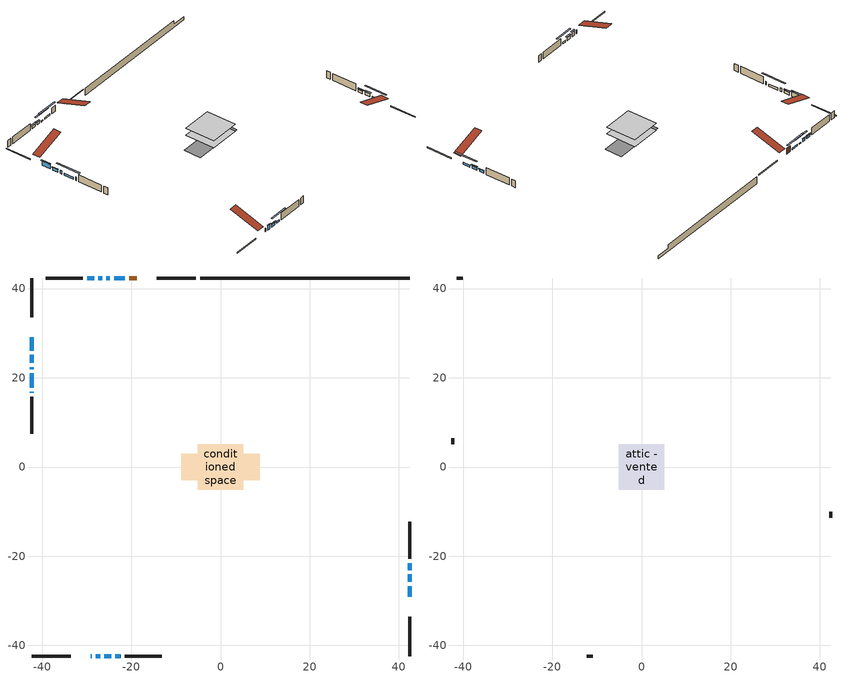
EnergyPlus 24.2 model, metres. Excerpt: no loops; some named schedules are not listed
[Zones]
conditioned space
 floor adiabatic (AdiabaticFloorConstruction): -5.13,-5.13 -5.13,5.13 5.13,5.13 5.13,-5.13 z0.92
 floor foundation (Slab1 construction): -8.77,-2.96 -8.77,2.96 8.77,2.96 8.77,-2.96 z-1.52
 wall outside (RimJoist1 construction): -5.51,42.36 -14.31,42.36 / -42.36,-42.36 -33.55,-42.36 / -42.36,42.36 -42.36,33.55 / 42.36,-42.36 42.36,-33.55 z0.92:1.22
 wall outside (AdiabaticWallConstruction 1): -18.8,42.36 -20.49,42.36 z0.92:2.95
 wall outside (AdiabaticWallConstruction): -29.07,-42.36 -28.83,-42.36 / -42.36,22.41 -42.36,21.93 / -42.36,16.88 -42.36,16.68 z0.92:2.14; -27.9,-42.36 -26.96,-42.36 z0.92:2.5; -26.04,-42.36 -24.54,-42.36 z0.92:1.99; -42.36,29.07 -42.36,26.09 z0.92:2.57; -42.36,25.17 -42.36,23.34 z0.92:1.89; 42.36,-29.07 42.36,-26.67 / -21.42,42.36 -23.86,42.36 / -23.61,-42.36 -22.41,-42.36 z0.92:1.51; -24.78,42.36 -25.57,42.36 z0.92:1.3; -42.36,21.01 -42.36,17.8 z0.92:1.66; 42.36,-25.75 42.36,-24.04 z0.92:2.04; 42.36,-23.12 42.36,-21.54 / -26.5,42.36 -27.39,42.36 / -28.32,42.36 -29.9,42.36 z0.92:1.84
 wall outside (Wall1 construction): -30.82,42.36 -39.16,42.36 / -21.48,-42.36 -13.15,-42.36 / -42.36,15.75 -42.36,7.41 / 42.36,-20.61 42.36,-12.27 z0.92:3.36
 wall foundation (FoundationWall1 construction): -4.58,42.36,-1.52 -4.58,42.36,0.92 37.66,42.36,0.92 37.66,42.36,-0.4 42.36,42.36,-0.4 42.36,42.36,-1.52
 window (WindowConstruction 8): -29.07,-42.36 -28.83,-42.36 z0.92:2.14
 window (WindowConstruction 4): -27.9,-42.36 -26.96,-42.36 z0.92:2.5
 window (WindowConstruction 5): -26.04,-42.36 -24.54,-42.36 z0.92:1.99
 window (WindowConstruction 6): -42.36,29.07 -42.36,26.09 z0.92:2.57
 window (WindowConstruction 7): -42.36,25.17 -42.36,23.34 z0.92:1.89
 window (WindowConstruction 11): 42.36,-29.07 42.36,-26.67 z0.92:1.51
 window (WindowConstruction 12): -21.42,42.36 -23.86,42.36 z0.92:1.51
 window (WindowConstruction 13): -24.78,42.36 -25.57,42.36 z0.92:1.3
 window (WindowConstruction 14): -23.61,-42.36 -22.41,-42.36 z0.92:1.51
 window (WindowConstruction 9): -42.36,22.41 -42.36,21.93 z0.92:2.14
 window (WindowConstruction 15): -42.36,21.01 -42.36,17.8 z0.92:1.66
 window (WindowConstruction 10): -42.36,16.87 -42.36,16.68 z0.92:2.14
 window (WindowConstruction): 42.36,-25.75 42.36,-24.05 z0.92:2.04
 window (WindowConstruction 1): 42.36,-23.12 42.36,-21.54 z0.92:1.83
 window (WindowConstruction 2): -26.5,42.36 -27.39,42.36 z0.92:1.83
 window (WindowConstruction 3): -28.32,42.36 -29.9,42.36 z0.92:1.83
 door (Door): -18.8,42.36 -20.49,42.36 z0.92:2.95
 ceiling adiabatic (AdiabaticFloorConstruction): 5.13,-5.13 5.13,5.13 -5.13,5.13 -5.13,-5.13 z0.92
attic - vented
 floor to conditioned space (Floor1 construction Reversed): -5.13,-5.13 -5.13,5.13 5.13,5.13 5.13,-5.13 z3.36
 wall outside (Wall2 construction): -40.09,42.36 -41.43,42.36 / -12.22,-42.36 -10.88,-42.36 / -42.36,6.48 -42.36,5.15 / 42.36,-11.34 42.36,-10.01 z0.92:3.36
 roof outside (Roof1 construction): -17.87,42.36,3.36 -17.87,32.37,6.69 -15.24,32.37,6.69 -15.24,42.36,3.36; -29.99,-42.36,3.36 -29.99,-32.37,6.69 -32.63,-32.37,6.69 -32.63,-42.36,3.36; -42.36,29.99,3.36 -32.37,29.99,6.69 -32.37,32.63,6.69 -42.36,32.63,3.36; 42.36,-29.99,3.36 32.37,-29.99,6.69 32.37,-32.63,6.69 42.36,-32.63,3.36
shading: -26.76,-42.36 -28.1,-42.36 -28.1,-42.77 -26.76,-42.77 z2.7; -24.34,-42.36 -26.24,-42.36 -26.24,-42.77 -24.34,-42.77 z2.19; -42.36,25.89 -42.36,29.27 -42.77,29.27 -42.77,25.89 z2.77; -42.36,23.14 -42.36,25.37 -42.77,25.37 -42.77,23.14 z2.09; 42.36,-24.04 42.36,-31.71 42.77,-31.71 42.77,-24.04 z4.14; -26.49,42.36 -18.78,42.36 -18.78,42.77 -26.49,42.77 z4.14; -28.21,42.36 -22.14,42.36 -22.14,42.77 -28.21,42.77 z3.94; -19.77,-42.36 -26.25,-42.36 -26.25,-42.77 -19.77,-42.77 z4.14; -42.36,15.16 -42.36,23.64 -42.77,23.64 -42.77,15.16 z4.3; 42.36,-23.84 42.36,-25.95 42.77,-25.95 42.77,-23.84 z2.24; 42.36,-21.34 42.36,-23.32 42.77,-23.32 42.77,-21.34 z2.04; -27.59,42.36 -26.3,42.36 -26.3,42.77 -27.59,42.77 z2.04; -30.1,42.36 -28.12,42.36 -28.12,42.77 -30.1,42.77 z2.04
[Building]
Building 1: Terrain=Suburbs
[Site:Location]
Thunder Bay AP_ON: Latitude {deg}=48.37; Longitude {deg}=-89.32; Time Zone {hr}=-5; Elevation {m}=199; Keep Site Location Information=Yes
[Site:GroundTemperature:Shallow]
-2.12691, -4.55874, -4.75348, -3.59946, 1.0333, 5.64449, 9.64214, 12.1745, 12.3897, 10.33, 6.43429, 1.96456
[Site:WaterMainsTemperature]
Calculation Method=Schedule; Temperature Schedule=mains temperature schedule
[Material] Roughness=Rough; Thermal Absorptance=0.9
Name | Thickness {m} | Conductivity {W/m-K} | Density {kg/m3} | Specific Heat {J/kg-K} | Solar Absorptance | Visible Absorptance
asphalt or fiberglass shingles | 0.00635 | 0.162714 | 1121.4 | 1465.45 | 0.4 | 0.4
ceiling loosefill ins | 0.0846667 | 0.0480833 | 16.02 | 1046.75 | 0.7 | 0.7
ceiling stud and cavity | 0.1397 | 0.211565 | 65.682 | 1177.47 | 0.7 | 0.7
concrete 4.0 in. | 0.1016 | 1.803125 | 2242.8 | 837.4 | 0.7 | 0.7
concrete 8.0 in. | 0.2032 | 1.803125 | 2242.8 | 837.4 | 0.7 | 0.7
door material | 0.04445 | 0.327969 | 512.64 | 1214.23 | 0.7 | 0.7
exterior vertical ins | 0.00197981 | 0.029427 | 32.04 | 1214.23 | 0.7 | 0.7
floor covering | 0.0127 | 0.0433444 | 54.468 | 1339.84 | 0.6 | 0.6
floor rigid ins; wall rigid ins | 0.512978 | 0.029427 | 32.04 | 1214.23 | 0.7 | 0.7
floor stud and cavity | 0.1397 | 1.75129 | 37.0049 | 1207.88 | 0.7 | 0.7
furniture material conditioned space 1 | 0.1524 | 0.115458 | 640.8 | 1214.23 | 0.6 | 0.6
gypsum board | 0.0127 | 0.160291 | 801 | 837.4 | 0.6 | 0.6
gypsum board 1 | 0.0127 | 0.160291 | 801 | 837.4 | 0.7 | 0.7
osb sheathing 0.5 in. | 0.0127 | 0.115458 | 512.64 | 1214.23 | 0.7 | 0.7
osb sheathing 0.75 in. | 0.01905 | 0.115458 | 512.64 | 1214.23 | 0.7 | 0.7
osb sheathing 2.0 in. | 0.0508 | 0.115458 | 512.64 | 1214.23 | 0.7 | 0.7
rim joist rigid ins | 0.051816 | 0.029427 | 32.04 | 1214.23 | 0.7 | 0.7
rim joist stud and cavity | 0.0508 | 0.305033 | 125.044 | 1163.47 | 0.6 | 0.6
wall stud and cavity | 0.1397 | 0.0818765 | 139.0536 | 1170.24 | 0.7 | 0.7
wall stud and cavity 1 | 0.0889 | 6.9971 | 50.32683 | 1063.81 | 0.6 | 0.6
wall stud and cavity 2 | 0.0889 | 0.380278 | 52.3479 | 1209.89 | 0.7 | 0.7
wall stud and cavity 3 | 0.0889 | 0.391764 | 83.0341 | 1211.67 | 0.7 | 0.7
wood siding | 0.0254 | 0.102417 | 544.68 | 1172.36 | 0.4 | 0.4
wood siding 1 | 0.00254 | 0.102417 | 544.68 | 1172.36 | 0.4 | 0.4
wood siding 2; wood siding 3; wood siding 4 | 0.0254 | 0.102417 | 544.68 | 1172.36 | 0.7 | 0.7
[WindowMaterial:SimpleGlazingSystem]
Name | U-Factor {W/m2-K} | Solar Heat Gain Coefficient
WindowMaterial | 2.961077 | 0.59
WindowMaterial 1 | 2.97698 | 0.57
WindowMaterial 10 | 3.02297 | 0.49
WindowMaterial 11 | 3.02126 | 0.49
WindowMaterial 12 | 3.06442 | 0.37
WindowMaterial 13 | 2.989467 | 0.54
WindowMaterial 2 | 3.026374 | 0.5
WindowMaterial 3 | 3.30232 | 0.66
WindowMaterial 4 | 2.972433 | 0.58
WindowMaterial 5 | 3.73669 | 0.72
WindowMaterial 6 | 2.963916 | 0.58
WindowMaterial 7 | 5.05796 | 0.63
WindowMaterial 8 | 4.83993 | 0.6
WindowMaterial 9 | 4.21535 | 0.45
[Construction]
AdiabaticFloorConstruction: floor stud and cavity, floor rigid ins, osb sheathing 0.75 in., floor covering
AdiabaticWallConstruction: wood siding 3, wall rigid ins, wall stud and cavity 2, gypsum board
AdiabaticWallConstruction 1: wood siding 4, wall rigid ins, wall stud and cavity 2, gypsum board
Door: door material
Floor1 construction Reversed: gypsum board, ceiling stud and cavity, ceiling loosefill ins
FoundationWall1 construction: concrete 8.0 in., gypsum board 1
furniture construction conditioned space 1: furniture material conditioned space 1
PartitionWallConstruction: gypsum board, wall stud and cavity 3, gypsum board
RimJoist1 construction: wood siding 2, rim joist rigid ins, osb sheathing 2.0 in., rim joist stud and cavity
Roof1 construction: asphalt or fiberglass shingles
Slab1 construction: concrete 4.0 in.
Wall1 construction: wood siding, osb sheathing 0.5 in., wall stud and cavity, gypsum board
Wall2 construction: wood siding 1, wall stud and cavity 1
WindowConstruction: WindowMaterial
WindowConstruction 1; WindowConstruction 3: WindowMaterial 1
WindowConstruction 10: WindowMaterial 9
WindowConstruction 11; WindowConstruction 14: WindowMaterial 10
WindowConstruction 12: WindowMaterial 11
WindowConstruction 13: WindowMaterial 12
WindowConstruction 15: WindowMaterial 13
WindowConstruction 2: WindowMaterial 2
WindowConstruction 4: WindowMaterial 3
WindowConstruction 5: WindowMaterial 4
WindowConstruction 6: WindowMaterial 5
WindowConstruction 7: WindowMaterial 6
WindowConstruction 8: WindowMaterial 7
WindowConstruction 9: WindowMaterial 8
[Zone] Multiplier=1; Part of Total Floor Area=Yes
Name | Volume {m3}
attic - vented | 56.7632
conditioned space | 533.6
[Space]
Name | Zone | Volume {m3}
attic - vented 1 | attic - vented | 56.7632
conditioned space 1 | conditioned space | 533.6
[ZoneInfiltration:EffectiveLeakageArea]
infil attic - vented 1: Zone or Space=attic - vented 1; Schedule=Always On Discrete; Effective Air Leakage Area {cm2}=3820.73; Stack Coefficient=0.000400983; Wind Coefficient=1.35295e-05
[ZoneMixing]
whole house fan mix: Zone or Space=attic - vented; Schedule=Always On Continuous; Design Flow Rate Calculation Method=Flow/Zone; Design Flow Rate {m3/s}=0; Source Zone or Space=conditioned space
[SurfaceProperty:ExposedFoundationPerimeter]
Slab1: Exposed Perimeter Calculation Method=TotalExposedPerimeter; Total Exposed Perimeter {m}=46.94
[InternalMass] Zone or ZoneList=conditioned space; Space or SpaceList=conditioned space 1
Name | Construction | Surface Area {m2}
furniture mass conditioned space 1 | furniture construction conditioned space 1 | 83.6402
partition wall mass | PartitionWallConstruction | 209.101
[Lights]
interior lighting: Zone or ZoneList or Space or SpaceList=conditioned space 1; Schedule=interior lighting schedule; Design Level Calculation Method=LightingLevel; Lighting Level {W}=343.2; Return Air Fraction=0; Fraction Radiant=0.6; Fraction Visible=0.2; Fraction Replaceable=1
[People]
occupants: Zone or ZoneList or Space or SpaceList=conditioned space 1; Number of People Schedule=occupants schedule; Number of People Calculation Method=People; Number of People=3; Fraction Radiant=0.314171; Sensible Heat Fraction=0.56303; Activity Level Schedule=occupants activity schedule; Carbon Dioxide Generation Rate {m3/s-W}=0; Enable ASHRAE 55 Comfort Warnings=No; Mean Radiant Temperature Calculation Type=EnclosureAveraged
[ElectricEquipment] Zone or ZoneList or Space or SpaceList=conditioned space 1; Design Level Calculation Method=EquipmentLevel
Name | Schedule | Design Level {W} | Fraction Latent | Fraction Radiant | Fraction Lost
clothes dryer | clothes dryer schedule | 140.772 | 0.015 | 0.081 | 0.85
clothes washer | clothes washer schedule | 32.1985 | 0.03 | 0.162 | 0.7
cooking range | cooking range schedule | 215.147 | 0.08 | 0.432 | 0.2
dishwasher | dishwasher schedule | 66.8632 | 0.3 | 0.18 | 0.4
fridge | fridge schedule | 72.9452 | 0 | 0.6 | 0
mech vent bath fan 0 | mech vent bath fan 0 schedule | 50.2 | 0 | 0 | 1
mech vent house fan | mech vent house fan schedule | 0 | 0 | 0 | 1
mech vent house fan cfis | mech vent house fan cfis schedule | 0 | 0 | 0 | 0
mech vent range fan 0 | mech vent range fan 0 schedule | 57 | 0 | 0 | 1
misc plug loads | misc plug loads schedule | 494.7 | 0.045 | 0.513 | 0.1
whole house fan | Always On Discrete | 0 | 0 | 0 | 1
[OtherEquipment] Zone or ZoneList or Space or SpaceList=conditioned space 1; Design Level Calculation Method=EquipmentLevel
Name | Fuel Type | Schedule | Design Level {W} | Fraction Latent | Fraction Radiant | Fraction Lost
clothes dryer 1 | Electricity | clothes dryer schedule | 0 | 0.015 | 0.081 | 0.85
cooking range 1 | Electricity | cooking range schedule | 0 | 0.08 | 0.432 | 0.2
general water use latent | None | general water use schedule | 62.594 | 1 | 0 | 0
general water use sensible | None | general water use schedule | -61.6891 | 0 | 0.6 | 0
mech vent house fan latent load | None | Always On Discrete | 0 | 1 | 0 | 0
mech vent house fan sensible load | None | Always On Discrete | 0 | 0 | 0 | 0
water heater energy adjustment1 | NaturalGas | Always On Discrete | 0.01 | 0 | 0 | 1
[ZoneInfiltration:DesignFlowRate] Zone or ZoneList or Space or SpaceList=conditioned space 1; Schedule=Always On Discrete; Design Flow Rate Calculation Method=Flow/Zone; Design Flow Rate {m3/s}=0
infil flow; natural vent flow; whole house fan flow
[AvailabilityManager:Scheduled]
furnace airloop Availability Manager: Schedule=Always On Discrete
[Foundation:Kiva]
Foundation Kiva 1: Initial Indoor Air Temperature {C}=18; Wall Height Above Grade {m}=0.919978; Wall Depth Below Slab {m}=0.2032; Custom Block Material Name 1=exterior vertical ins; Custom Block Depth 1 {m}=2.43998; Custom Block X Position 1 {m}=0.2159; Custom Block Z Position 1 {m}=0
[Foundation:Kiva:Settings]
Soil Conductivity {W/m-K}=0.849921; Soil Density {kg/m3}=1842.3; Soil Specific Heat {J/kg-K}=418.7; Ground Solar Absorptivity=0.9; Ground Thermal Absorptivity=0.9; Ground Surface Roughness {m}=0.03; Far-Field Width {m}=40; Deep-Ground Boundary Condition=ZeroFlux; Deep-Ground Depth {m}=40; Minimum Cell Dimension {m}=0.2; Maximum Cell Growth Coefficient=3; Simulation Timestep=Timestep
[Exterior:Lights]
exterior lighting: Schedule=exterior lighting schedule; Design Level {W}=75.6
[EnergyManagementSystem:GlobalVariable]
furnace_airloop_Fan_RTF
infil_program_Qfan
infil_program_Qinf
natural_vent_program_Qnv
natural_vent_program_Qwhf
[EnergyManagementSystem:Sensor]
Name | Output:Variable or Output:Meter Index Key | Output:Variable or Output:Meter
airflow_gain | infil flow | Infiltration Sensible Heat Gain Energy
airflow_gain_1 | natural vent flow | Infiltration Sensible Heat Gain Energy
airflow_gain_2 | whole house fan flow | Infiltration Sensible Heat Gain Energy
airflow_loss | infil flow | Infiltration Sensible Heat Loss Energy
airflow_loss_1 | natural vent flow | Infiltration Sensible Heat Loss Energy
airflow_loss_2 | whole house fan flow | Infiltration Sensible Heat Loss Energy
clg_load_cond |  | Cooling:EnergyTransfer:Zone:CONDITIONED SPACE
clg_sp_s; clg_sp_s_1 | cooling setpoint | Schedule Value
clothes_dryer_exhaust_0_sch_s | clothes dryer exhaust 0 schedule | Schedule Value
cool_season | cooling season schedule | Schedule Value
htg_load_cond |  | Heating:EnergyTransfer:Zone:CONDITIONED SPACE
htg_sp_s; htg_sp_s_1 | heating setpoint | Schedule Value
ig_ee_conv | clothes dryer | Electric Equipment Convective Heating Energy
ig_ee_conv_2 | cooking range | Electric Equipment Convective Heating Energy
ig_ee_conv_4 | fridge | Electric Equipment Convective Heating Energy
ig_ee_conv_5 | misc plug loads | Electric Equipment Convective Heating Energy
ig_ee_conv_6 | whole house fan | Electric Equipment Convective Heating Energy
ig_ee_rad | clothes dryer | Electric Equipment Radiant Heating Energy
ig_ee_rad_2 | cooking range | Electric Equipment Radiant Heating Energy
ig_ee_rad_4 | fridge | Electric Equipment Radiant Heating Energy
ig_ee_rad_5 | misc plug loads | Electric Equipment Radiant Heating Energy
ig_ee_rad_6 | whole house fan | Electric Equipment Radiant Heating Energy
ig_lgt_conv | interior lighting | Lights Convective Heating Energy
ig_lgt_rad | interior lighting | Lights Radiant Heating Energy
ig_lgt_vis | interior lighting | Lights Visible Radiation Heating Energy
ig_oe_conv | clothes dryer 1 | Other Equipment Convective Heating Energy
ig_oe_conv_1 | cooking range 1 | Other Equipment Convective Heating Energy
ig_oe_conv_2 | general water use latent | Other Equipment Convective Heating Energy
ig_oe_conv_3 | general water use sensible | Other Equipment Convective Heating Energy
ig_oe_conv_4 | water heater energy adjustment1 | Other Equipment Convective Heating Energy
ig_oe_rad | clothes dryer 1 | Other Equipment Radiant Heating Energy
ig_oe_rad_1 | cooking range 1 | Other Equipment Radiant Heating Energy
ig_oe_rad_2 | general water use latent | Other Equipment Radiant Heating Energy
ig_oe_rad_3 | general water use sensible | Other Equipment Radiant Heating Energy
ig_oe_rad_4 | water heater energy adjustment1 | Other Equipment Radiant Heating Energy
ig_ppl_conv | occupants | People Convective Heating Energy
ig_ppl_rad | occupants | People Radiant Heating Energy
im_conv | furniture mass conditioned space 1 | Surface Inside Face Convection Heat Gain Energy
im_conv_1 | partition wall mass | Surface Inside Face Convection Heat Gain Energy
im_ig | furniture mass conditioned space 1 | Surface Inside Face Internal Gains Radiation Heat Gain Energy
im_ig_1 | partition wall mass | Surface Inside Face Internal Gains Radiation Heat Gain Energy
im_lgt | furniture mass conditioned space 1 | Surface Inside Face Lights Radiation Heat Gain Energy
im_lgt_1 | partition wall mass | Surface Inside Face Lights Radiation Heat Gain Energy
im_sol | furniture mass conditioned space 1 | Surface Inside Face Solar Radiation Heat Gain Energy
im_sol_1 | partition wall mass | Surface Inside Face Solar Radiation Heat Gain Energy
im_surf | furniture mass conditioned space 1 | Surface Inside Face Net Surface Thermal Radiation Heat Gain Energy
im_surf_1 | partition wall mass | Surface Inside Face Net Surface Thermal Radiation Heat Gain Energy
mech_vent_bath_fan_0_sch_s | mech vent bath fan 0 schedule | Schedule Value
mech_vent_range_fan_0_sch_s | mech vent range fan 0 schedule | Schedule Value
mv_conv | mech vent bath fan 0 | Electric Equipment Convective Heating Energy
mv_conv_1 | mech vent house fan | Electric Equipment Convective Heating Energy
mv_conv_2 | mech vent house fan cfis | Electric Equipment Convective Heating Energy
mv_conv_3 | mech vent range fan 0 | Electric Equipment Convective Heating Energy
mv_conv_4 | mech vent house fan latent load | Other Equipment Convective Heating Energy
mv_conv_5 | mech vent house fan sensible load | Other Equipment Convective Heating Energy
mv_rad | mech vent bath fan 0 | Electric Equipment Radiant Heating Energy
mv_rad_1 | mech vent house fan | Electric Equipment Radiant Heating Energy
mv_rad_2 | mech vent house fan cfis | Electric Equipment Radiant Heating Energy
mv_rad_3 | mech vent range fan 0 | Electric Equipment Radiant Heating Energy
mv_rad_4 | mech vent house fan latent load | Other Equipment Radiant Heating Energy
mv_rad_5 | mech vent house fan sensible load | Other Equipment Radiant Heating Energy
natural_vent_s | natural vent schedule | Schedule Value
out_pb_s |  | Site Outdoor Air Barometric Pressure
out_wt_s |  | Site Outdoor Air Humidity Ratio
site_vw_s |  | Site Wind Speed
ss_back_out | Window1 | Surface Window Shortwave from Zone Back Out Window Heat Transfer Rate
ss_back_out_1 | Window10 | Surface Window Shortwave from Zone Back Out Window Heat Transfer Rate
ss_back_out_10 | Window20 | Surface Window Shortwave from Zone Back Out Window Heat Transfer Rate
ss_back_out_11 | Window3 | Surface Window Shortwave from Zone Back Out Window Heat Transfer Rate
ss_back_out_12 | Window6 | Surface Window Shortwave from Zone Back Out Window Heat Transfer Rate
ss_back_out_13 | Window7 | Surface Window Shortwave from Zone Back Out Window Heat Transfer Rate
ss_back_out_14 | Window8 | Surface Window Shortwave from Zone Back Out Window Heat Transfer Rate
ss_back_out_15 | Window9 | Surface Window Shortwave from Zone Back Out Window Heat Transfer Rate
ss_back_out_2 | Window11 | Surface Window Shortwave from Zone Back Out Window Heat Transfer Rate
ss_back_out_3 | Window12 | Surface Window Shortwave from Zone Back Out Window Heat Transfer Rate
ss_back_out_4 | Window13 | Surface Window Shortwave from Zone Back Out Window Heat Transfer Rate
ss_back_out_5 | Window14 | Surface Window Shortwave from Zone Back Out Window Heat Transfer Rate
ss_back_out_6 | Window16 | Surface Window Shortwave from Zone Back Out Window Heat Transfer Rate
ss_back_out_7 | Window17 | Surface Window Shortwave from Zone Back Out Window Heat Transfer Rate
ss_back_out_8 | Window19 | Surface Window Shortwave from Zone Back Out Window Heat Transfer Rate
ss_back_out_9 | Window2 | Surface Window Shortwave from Zone Back Out Window Heat Transfer Rate
ss_conv | Door1 | Surface Inside Face Convection Heat Gain Energy
ss_conv_1 | Window1 | Surface Inside Face Convection Heat Gain Energy
ss_conv_10 | Window2 | Surface Inside Face Convection Heat Gain Energy
ss_conv_11 | Window20 | Surface Inside Face Convection Heat Gain Energy
ss_conv_12 | Window3 | Surface Inside Face Convection Heat Gain Energy
ss_conv_13 | Window6 | Surface Inside Face Convection Heat Gain Energy
ss_conv_14 | Window7 | Surface Inside Face Convection Heat Gain Energy
ss_conv_15 | Window8 | Surface Inside Face Convection Heat Gain Energy
ss_conv_16 | Window9 | Surface Inside Face Convection Heat Gain Energy
ss_conv_2 | Window10 | Surface Inside Face Convection Heat Gain Energy
ss_conv_3 | Window11 | Surface Inside Face Convection Heat Gain Energy
ss_conv_4 | Window12 | Surface Inside Face Convection Heat Gain Energy
ss_conv_5 | Window13 | Surface Inside Face Convection Heat Gain Energy
ss_conv_6 | Window14 | Surface Inside Face Convection Heat Gain Energy
ss_conv_7 | Window16 | Surface Inside Face Convection Heat Gain Energy
ss_conv_8 | Window17 | Surface Inside Face Convection Heat Gain Energy
ss_conv_9 | Window19 | Surface Inside Face Convection Heat Gain Energy
ss_ig | Door1 | Surface Inside Face Internal Gains Radiation Heat Gain Energy
ss_ig_1 | Window1 | Surface Inside Face Internal Gains Radiation Heat Gain Energy
ss_ig_10 | Window2 | Surface Inside Face Internal Gains Radiation Heat Gain Energy
ss_ig_11 | Window20 | Surface Inside Face Internal Gains Radiation Heat Gain Energy
ss_ig_12 | Window3 | Surface Inside Face Internal Gains Radiation Heat Gain Energy
ss_ig_13 | Window6 | Surface Inside Face Internal Gains Radiation Heat Gain Energy
ss_ig_14 | Window7 | Surface Inside Face Internal Gains Radiation Heat Gain Energy
ss_ig_15 | Window8 | Surface Inside Face Internal Gains Radiation Heat Gain Energy
ss_ig_16 | Window9 | Surface Inside Face Internal Gains Radiation Heat Gain Energy
ss_ig_2 | Window10 | Surface Inside Face Internal Gains Radiation Heat Gain Energy
ss_ig_3 | Window11 | Surface Inside Face Internal Gains Radiation Heat Gain Energy
ss_ig_4 | Window12 | Surface Inside Face Internal Gains Radiation Heat Gain Energy
ss_ig_5 | Window13 | Surface Inside Face Internal Gains Radiation Heat Gain Energy
ss_ig_6 | Window14 | Surface Inside Face Internal Gains Radiation Heat Gain Energy
ss_ig_7 | Window16 | Surface Inside Face Internal Gains Radiation Heat Gain Energy
ss_ig_8 | Window17 | Surface Inside Face Internal Gains Radiation Heat Gain Energy
ss_ig_9 | Window19 | Surface Inside Face Internal Gains Radiation Heat Gain Energy
ss_lgt | Door1 | Surface Inside Face Lights Radiation Heat Gain Energy
ss_sol | Door1 | Surface Inside Face Solar Radiation Heat Gain Energy
ss_surf | Door1 | Surface Inside Face Net Surface Thermal Radiation Heat Gain Energy
ss_surf_1 | Window1 | Surface Inside Face Net Surface Thermal Radiation Heat Gain Energy
ss_surf_10 | Window2 | Surface Inside Face Net Surface Thermal Radiation Heat Gain Energy
ss_surf_11 | Window20 | Surface Inside Face Net Surface Thermal Radiation Heat Gain Energy
ss_surf_12 | Window3 | Surface Inside Face Net Surface Thermal Radiation Heat Gain Energy
ss_surf_13 | Window6 | Surface Inside Face Net Surface Thermal Radiation Heat Gain Energy
ss_surf_14 | Window7 | Surface Inside Face Net Surface Thermal Radiation Heat Gain Energy
ss_surf_15 | Window8 | Surface Inside Face Net Surface Thermal Radiation Heat Gain Energy
ss_surf_16 | Window9 | Surface Inside Face Net Surface Thermal Radiation Heat Gain Energy
ss_surf_2 | Window10 | Surface Inside Face Net Surface Thermal Radiation Heat Gain Energy
ss_surf_3 | Window11 | Surface Inside Face Net Surface Thermal Radiation Heat Gain Energy
ss_surf_4 | Window12 | Surface Inside Face Net Surface Thermal Radiation Heat Gain Energy
ss_surf_5 | Window13 | Surface Inside Face Net Surface Thermal Radiation Heat Gain Energy
ss_surf_6 | Window14 | Surface Inside Face Net Surface Thermal Radiation Heat Gain Energy
ss_surf_7 | Window16 | Surface Inside Face Net Surface Thermal Radiation Heat Gain Energy
ss_surf_8 | Window17 | Surface Inside Face Net Surface Thermal Radiation Heat Gain Energy
ss_surf_9 | Window19 | Surface Inside Face Net Surface Thermal Radiation Heat Gain Energy
ss_trans_in | Window1 | Surface Window Transmitted Solar Radiation Rate
ss_trans_in_1 | Window10 | Surface Window Transmitted Solar Radiation Rate
ss_trans_in_10 | Window20 | Surface Window Transmitted Solar Radiation Rate
ss_trans_in_11 | Window3 | Surface Window Transmitted Solar Radiation Rate
ss_trans_in_12 | Window6 | Surface Window Transmitted Solar Radiation Rate
